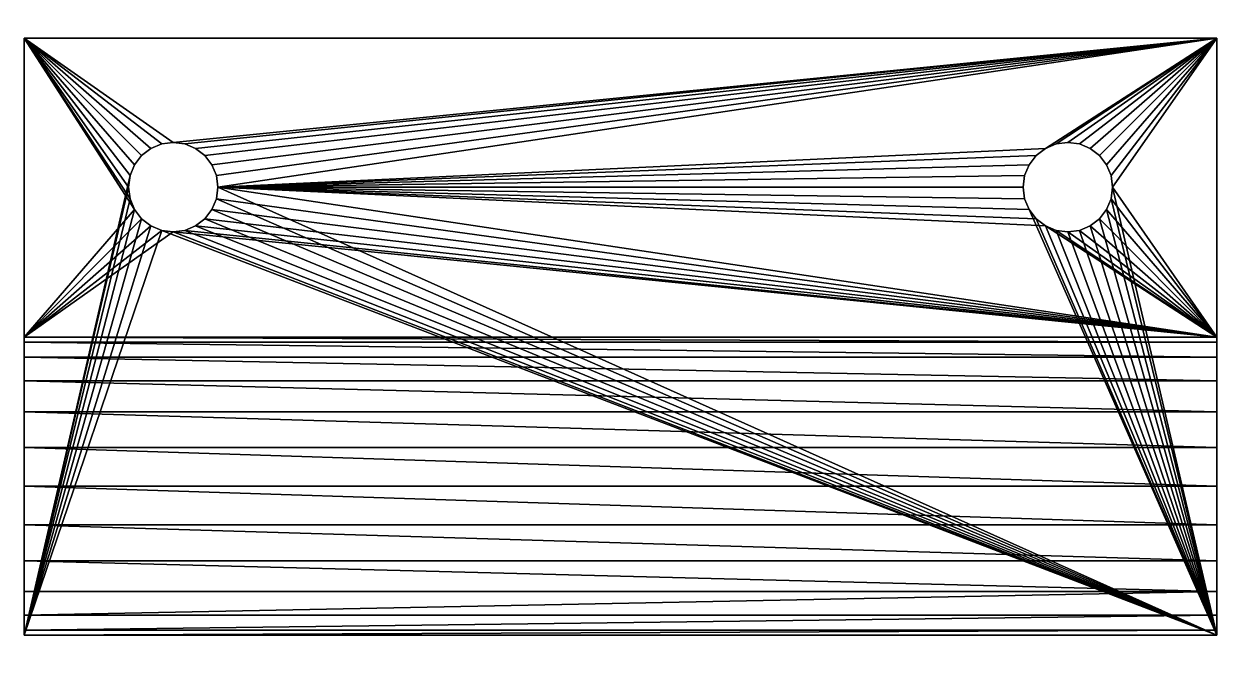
# Model space of a CAD drawing. Header units: metres. Extents: x 0 to 683, y 0 to 667.
# Drawn here: x 244 to 284.5, y 333.81 to 355.3 of the extents above; entities that cross this region are included whole.
import ezdxf

# ---------------------------------------------------------------- set-up
doc = ezdxf.new("R2010")
doc.units = ezdxf.units.M

msp = doc.modelspace()

# ---------------------------------------------------------------- meshes
at = {"layer": 'Extruder Support'}
mesh = msp.add_polyface(dxfattribs=at)
corners = [(284, 354.831, -10), (244, 354.831, 0), (284, 354.831, 0), (244, 354.831, -10)]
mesh.append_faces([[corners[k] for k in face] for face in [(0, 1, 2), (1, 0, 3)]], dxfattribs={"vtx0": -1})
mesh = msp.add_polyface(dxfattribs=at)
corners = [(244, 344.8, 0), (247.701, 349.081, 0), (244, 354.831, 0), (247.939, 348.771, 0), (248.25, 348.532, 0), (248.612, 348.383, 0), (249, 348.331, 0), (284, 344.8, 0), (247.551, 349.443, 0), (247.5, 349.831, 0), (249.388, 348.383, 0), (249.75, 348.532, 0), (250.061, 348.771, 0), (250.299, 349.081, 0), (250.449, 349.443, 0), (250.5, 349.831, 0), (278.25, 348.532, 0), (277.939, 348.771, 0), (277.701, 349.081, 0), (277.551, 349.443, 0), (277.5, 349.831, 0), (278.612, 348.383, 0), (279, 348.331, 0), (279.388, 348.383, 0), (279.75, 348.532, 0), (280.061, 348.771, 0), (280.299, 349.081, 0), (280.449, 349.443, 0), (280.5, 349.831, 0), (249, 351.331, 0), (284, 354.831, 0), (248.612, 351.28, 0), (248.25, 351.131, 0), (247.939, 350.892, 0), (247.701, 350.581, 0), (247.551, 350.22, 0), (249.388, 351.28, 0), (249.75, 351.131, 0), (250.061, 350.892, 0), (250.299, 350.581, 0), (250.449, 350.22, 0), (278.25, 351.131, 0), (277.939, 350.892, 0), (277.701, 350.581, 0), (277.551, 350.22, 0), (278.612, 351.28, 0), (279, 351.331, 0), (279.388, 351.28, 0), (279.75, 351.131, 0), (280.061, 350.892, 0), (280.299, 350.581, 0), (280.449, 350.22, 0)]
mesh.append_faces([[corners[k] for k in face] for face in [(0, 1, 2), (1, 0, 3), (3, 0, 4), (4, 0, 5), (5, 0, 6), (6, 7, 10), (10, 7, 11), (11, 7, 12), (12, 7, 13), (13, 7, 14), (14, 7, 15), (16, 7, 21), (21, 7, 22), (22, 7, 23), (23, 7, 24), (24, 7, 25), (25, 7, 26), (26, 7, 27), (27, 7, 28), (2, 29, 30), (29, 2, 31), (31, 2, 32), (32, 2, 33), (33, 2, 34), (34, 2, 35), (35, 2, 9), (41, 15, 42), (42, 15, 43), (43, 15, 44), (44, 15, 20), (30, 28, 7)]], dxfattribs={"vtx0": -1, "vtx1": -1})
mesh.append_faces([[corners[k] for k in face] for face in [(15, 7, 16), (30, 15, 41)]], dxfattribs={"vtx0": -1, "vtx1": -1, "vtx2": -1})
mesh.append_faces([[corners[k] for k in face] for face in [(6, 0, 7), (2, 1, 8), (2, 8, 9), (15, 16, 17), (15, 17, 18), (15, 18, 19), (15, 19, 20), (30, 29, 36), (30, 36, 37), (30, 37, 38), (30, 38, 39), (30, 39, 40), (30, 40, 15), (30, 41, 45), (30, 45, 46), (30, 46, 47), (30, 47, 48), (30, 48, 49), (30, 49, 50), (30, 50, 51), (30, 51, 28)]], dxfattribs={"vtx0": -1, "vtx2": -1})
mesh = msp.add_polyface(dxfattribs=at)
corners = [(244, 334.8, -10), (244, 354.831, 0), (244, 354.831, -10), (244, 342.3, -4.33), (244, 343.336, -3.536), (244, 344.13, -2.5), (244, 344.63, -1.294), (244, 344.8, 0), (244, 341.094, -4.83), (244, 339.8, -5), (244, 338.506, -4.83), (244, 337.3, -4.33), (244, 336.264, -3.536), (244, 335.47, -2.5), (244, 334.97, -1.294), (244, 334.8, 0)]
mesh.append_faces([[corners[k] for k in face] for face in [(0, 1, 2), (1, 6, 7), (14, 0, 15)]], dxfattribs={"vtx0": -1})
mesh.append_faces([[corners[k] for k in face] for face in [(3, 0, 8), (8, 0, 9), (9, 0, 10), (10, 0, 11), (11, 0, 12), (12, 0, 13), (13, 0, 14)]], dxfattribs={"vtx0": -1, "vtx1": -1})
mesh.append_faces([[corners[k] for k in face] for face in [(1, 0, 3)]], dxfattribs={"vtx0": -1, "vtx1": -1, "vtx2": -1})
mesh.append_faces([[corners[k] for k in face] for face in [(1, 3, 4), (1, 4, 5), (1, 5, 6)]], dxfattribs={"vtx0": -1, "vtx2": -1})
mesh = msp.add_polyface(dxfattribs=at)
corners = [(244, 354.831, -10), (247.551, 350.22, -10), (244, 334.8, -10), (247.701, 350.581, -10), (247.939, 350.892, -10), (248.25, 351.131, -10), (248.612, 351.28, -10), (249, 351.331, -10), (284, 354.831, -10), (247.5, 349.831, -10), (249.388, 351.28, -10), (249.75, 351.131, -10), (250.061, 350.892, -10), (250.299, 350.581, -10), (250.449, 350.22, -10), (250.5, 349.831, -10), (278.25, 351.131, -10), (277.939, 350.892, -10), (277.701, 350.581, -10), (277.551, 350.22, -10), (277.5, 349.831, -10), (278.612, 351.28, -10), (279, 351.331, -10), (279.388, 351.28, -10), (279.75, 351.131, -10), (280.061, 350.892, -10), (280.299, 350.581, -10), (280.449, 350.22, -10), (280.5, 349.831, -10), (248.612, 348.383, -10), (284, 334.8, -10), (248.25, 348.532, -10), (247.939, 348.771, -10), (247.701, 349.081, -10), (247.551, 349.443, -10), (249, 348.331, -10), (249.388, 348.383, -10), (249.75, 348.532, -10), (250.061, 348.771, -10), (250.299, 349.081, -10), (250.449, 349.443, -10), (277.701, 349.081, -10), (277.551, 349.443, -10), (277.939, 348.771, -10), (278.25, 348.532, -10), (278.612, 348.383, -10), (279, 348.331, -10), (279.388, 348.383, -10), (279.75, 348.532, -10), (280.061, 348.771, -10), (280.299, 349.081, -10), (280.449, 349.443, -10)]
mesh.append_faces([[corners[k] for k in face] for face in [(0, 1, 2), (1, 0, 3), (3, 0, 4), (4, 0, 5), (5, 0, 6), (6, 0, 7), (7, 8, 10), (10, 8, 11), (11, 8, 12), (12, 8, 13), (13, 8, 14), (14, 8, 15), (16, 8, 21), (21, 8, 22), (22, 8, 23), (23, 8, 24), (24, 8, 25), (25, 8, 26), (26, 8, 27), (27, 8, 28), (2, 29, 30), (29, 2, 31), (31, 2, 32), (32, 2, 33), (33, 2, 34), (34, 2, 9), (41, 15, 42), (42, 15, 20), (30, 28, 8)]], dxfattribs={"vtx0": -1, "vtx1": -1})
mesh.append_faces([[corners[k] for k in face] for face in [(15, 8, 16), (30, 15, 41)]], dxfattribs={"vtx0": -1, "vtx1": -1, "vtx2": -1})
mesh.append_faces([[corners[k] for k in face] for face in [(7, 0, 8), (2, 1, 9), (15, 16, 17), (15, 17, 18), (15, 18, 19), (15, 19, 20), (30, 29, 35), (30, 35, 36), (30, 36, 37), (30, 37, 38), (30, 38, 39), (30, 39, 40), (30, 40, 15), (30, 41, 43), (30, 43, 44), (30, 44, 45), (30, 45, 46), (30, 46, 47), (30, 47, 48), (30, 48, 49), (30, 49, 50), (30, 50, 51), (30, 51, 28)]], dxfattribs={"vtx0": -1, "vtx2": -1})
mesh = msp.add_polyface(dxfattribs=at)
corners = [(284, 354.831, 0), (284, 334.8, -10), (284, 354.831, -10), (284, 342.3, -4.33), (284, 343.336, -3.536), (284, 344.13, -2.5), (284, 344.63, -1.294), (284, 344.8, 0), (284, 341.094, -4.83), (284, 339.8, -5), (284, 338.506, -4.83), (284, 337.3, -4.33), (284, 336.264, -3.536), (284, 335.47, -2.5), (284, 334.97, -1.294), (284, 334.8, 0)]
mesh.append_faces([[corners[k] for k in face] for face in [(0, 1, 2), (6, 0, 7), (1, 14, 15)]], dxfattribs={"vtx0": -1})
mesh.append_faces([[corners[k] for k in face] for face in [(3, 0, 4), (4, 0, 5), (5, 0, 6)]], dxfattribs={"vtx0": -1, "vtx1": -1})
mesh.append_faces([[corners[k] for k in face] for face in [(1, 0, 3)]], dxfattribs={"vtx0": -1, "vtx1": -1, "vtx2": -1})
mesh.append_faces([[corners[k] for k in face] for face in [(1, 3, 8), (1, 8, 9), (1, 9, 10), (1, 10, 11), (1, 11, 12), (1, 12, 13), (1, 13, 14)]], dxfattribs={"vtx0": -1, "vtx2": -1})
mesh = msp.add_polyface(dxfattribs=at)
corners = [(248.25, 351.131, -10), (248.612, 351.28, 0), (248.25, 351.131, 0), (248.612, 351.28, -10)]
mesh.append_faces([[corners[k] for k in face] for face in [(0, 1, 2), (1, 0, 3)]], dxfattribs={"vtx0": -1})
mesh = msp.add_polyface(dxfattribs=at)
corners = [(248.612, 351.28, -10), (249, 351.331, 0), (248.612, 351.28, 0), (249, 351.331, -10)]
mesh.append_faces([[corners[k] for k in face] for face in [(0, 1, 2), (1, 0, 3)]], dxfattribs={"vtx0": -1})
mesh = msp.add_polyface(dxfattribs=at)
corners = [(249, 351.331, -10), (249.388, 351.28, 0), (249, 351.331, 0), (249.388, 351.28, -10)]
mesh.append_faces([[corners[k] for k in face] for face in [(0, 1, 2), (1, 0, 3)]], dxfattribs={"vtx0": -1})
mesh = msp.add_polyface(dxfattribs=at)
corners = [(249.388, 351.28, -10), (249.75, 351.131, 0), (249.388, 351.28, 0), (249.75, 351.131, -10)]
mesh.append_faces([[corners[k] for k in face] for face in [(0, 1, 2), (1, 0, 3)]], dxfattribs={"vtx0": -1})
mesh = msp.add_polyface(dxfattribs=at)
corners = [(278.25, 351.131, -10), (278.612, 351.28, 0), (278.25, 351.131, 0), (278.612, 351.28, -10)]
mesh.append_faces([[corners[k] for k in face] for face in [(0, 1, 2), (1, 0, 3)]], dxfattribs={"vtx0": -1})
mesh = msp.add_polyface(dxfattribs=at)
corners = [(278.612, 351.28, -10), (279, 351.331, 0), (278.612, 351.28, 0), (279, 351.331, -10)]
mesh.append_faces([[corners[k] for k in face] for face in [(0, 1, 2), (1, 0, 3)]], dxfattribs={"vtx0": -1})
mesh = msp.add_polyface(dxfattribs=at)
corners = [(279, 351.331, -10), (279.388, 351.28, 0), (279, 351.331, 0), (279.388, 351.28, -10)]
mesh.append_faces([[corners[k] for k in face] for face in [(0, 1, 2), (1, 0, 3)]], dxfattribs={"vtx0": -1})
mesh = msp.add_polyface(dxfattribs=at)
corners = [(279.388, 351.28, -10), (279.75, 351.131, 0), (279.388, 351.28, 0), (279.75, 351.131, -10)]
mesh.append_faces([[corners[k] for k in face] for face in [(0, 1, 2), (1, 0, 3)]], dxfattribs={"vtx0": -1})
mesh = msp.add_polyface(dxfattribs=at)
corners = [(247.939, 350.892, 0), (247.701, 350.581, -10), (247.939, 350.892, -10), (247.701, 350.581, 0)]
mesh.append_faces([[corners[k] for k in face] for face in [(0, 1, 2), (1, 0, 3)]], dxfattribs={"vtx0": -1})
mesh = msp.add_polyface(dxfattribs=at)
corners = [(247.939, 350.892, -10), (248.25, 351.131, 0), (247.939, 350.892, 0), (248.25, 351.131, -10)]
mesh.append_faces([[corners[k] for k in face] for face in [(0, 1, 2), (1, 0, 3)]], dxfattribs={"vtx0": -1})
mesh = msp.add_polyface(dxfattribs=at)
corners = [(249.75, 351.131, -10), (250.061, 350.892, 0), (249.75, 351.131, 0), (250.061, 350.892, -10)]
mesh.append_faces([[corners[k] for k in face] for face in [(0, 1, 2), (1, 0, 3)]], dxfattribs={"vtx0": -1})
mesh = msp.add_polyface(dxfattribs=at)
corners = [(250.299, 350.581, -10), (250.061, 350.892, 0), (250.061, 350.892, -10), (250.299, 350.581, 0)]
mesh.append_faces([[corners[k] for k in face] for face in [(0, 1, 2), (1, 0, 3)]], dxfattribs={"vtx0": -1})
mesh = msp.add_polyface(dxfattribs=at)
corners = [(277.939, 350.892, 0), (277.701, 350.581, -10), (277.939, 350.892, -10), (277.701, 350.581, 0)]
mesh.append_faces([[corners[k] for k in face] for face in [(0, 1, 2), (1, 0, 3)]], dxfattribs={"vtx0": -1})
mesh = msp.add_polyface(dxfattribs=at)
corners = [(277.939, 350.892, -10), (278.25, 351.131, 0), (277.939, 350.892, 0), (278.25, 351.131, -10)]
mesh.append_faces([[corners[k] for k in face] for face in [(0, 1, 2), (1, 0, 3)]], dxfattribs={"vtx0": -1})
mesh = msp.add_polyface(dxfattribs=at)
corners = [(279.75, 351.131, -10), (280.061, 350.892, 0), (279.75, 351.131, 0), (280.061, 350.892, -10)]
mesh.append_faces([[corners[k] for k in face] for face in [(0, 1, 2), (1, 0, 3)]], dxfattribs={"vtx0": -1})
mesh = msp.add_polyface(dxfattribs=at)
corners = [(280.299, 350.581, -10), (280.061, 350.892, 0), (280.061, 350.892, -10), (280.299, 350.581, 0)]
mesh.append_faces([[corners[k] for k in face] for face in [(0, 1, 2), (1, 0, 3)]], dxfattribs={"vtx0": -1})
mesh = msp.add_polyface(dxfattribs=at)
corners = [(247.701, 350.581, 0), (247.551, 350.22, -10), (247.701, 350.581, -10), (247.551, 350.22, 0)]
mesh.append_faces([[corners[k] for k in face] for face in [(0, 1, 2), (1, 0, 3)]], dxfattribs={"vtx0": -1})
mesh = msp.add_polyface(dxfattribs=at)
corners = [(250.449, 350.22, -10), (250.299, 350.581, 0), (250.299, 350.581, -10), (250.449, 350.22, 0)]
mesh.append_faces([[corners[k] for k in face] for face in [(0, 1, 2), (1, 0, 3)]], dxfattribs={"vtx0": -1})
mesh = msp.add_polyface(dxfattribs=at)
corners = [(277.701, 350.581, 0), (277.551, 350.22, -10), (277.701, 350.581, -10), (277.551, 350.22, 0)]
mesh.append_faces([[corners[k] for k in face] for face in [(0, 1, 2), (1, 0, 3)]], dxfattribs={"vtx0": -1})
mesh = msp.add_polyface(dxfattribs=at)
corners = [(280.449, 350.22, -10), (280.299, 350.581, 0), (280.299, 350.581, -10), (280.449, 350.22, 0)]
mesh.append_faces([[corners[k] for k in face] for face in [(0, 1, 2), (1, 0, 3)]], dxfattribs={"vtx0": -1})
mesh = msp.add_polyface(dxfattribs=at)
corners = [(247.551, 350.22, 0), (247.5, 349.831, -10), (247.551, 350.22, -10), (247.5, 349.831, 0)]
mesh.append_faces([[corners[k] for k in face] for face in [(0, 1, 2), (1, 0, 3)]], dxfattribs={"vtx0": -1})
mesh = msp.add_polyface(dxfattribs=at)
corners = [(250.5, 349.831, -10), (250.449, 350.22, 0), (250.449, 350.22, -10), (250.5, 349.831, 0)]
mesh.append_faces([[corners[k] for k in face] for face in [(0, 1, 2), (1, 0, 3)]], dxfattribs={"vtx0": -1})
mesh = msp.add_polyface(dxfattribs=at)
corners = [(277.551, 350.22, 0), (277.5, 349.831, -10), (277.551, 350.22, -10), (277.5, 349.831, 0)]
mesh.append_faces([[corners[k] for k in face] for face in [(0, 1, 2), (1, 0, 3)]], dxfattribs={"vtx0": -1})
mesh = msp.add_polyface(dxfattribs=at)
corners = [(280.5, 349.831, -10), (280.449, 350.22, 0), (280.449, 350.22, -10), (280.5, 349.831, 0)]
mesh.append_faces([[corners[k] for k in face] for face in [(0, 1, 2), (1, 0, 3)]], dxfattribs={"vtx0": -1})
mesh = msp.add_polyface(dxfattribs=at)
corners = [(247.5, 349.831, 0), (247.551, 349.443, -10), (247.5, 349.831, -10), (247.551, 349.443, 0)]
mesh.append_faces([[corners[k] for k in face] for face in [(0, 1, 2), (1, 0, 3)]], dxfattribs={"vtx0": -1})
mesh = msp.add_polyface(dxfattribs=at)
corners = [(250.449, 349.443, -10), (250.5, 349.831, 0), (250.5, 349.831, -10), (250.449, 349.443, 0)]
mesh.append_faces([[corners[k] for k in face] for face in [(0, 1, 2), (1, 0, 3)]], dxfattribs={"vtx0": -1})
mesh = msp.add_polyface(dxfattribs=at)
corners = [(277.5, 349.831, 0), (277.551, 349.443, -10), (277.5, 349.831, -10), (277.551, 349.443, 0)]
mesh.append_faces([[corners[k] for k in face] for face in [(0, 1, 2), (1, 0, 3)]], dxfattribs={"vtx0": -1})
mesh = msp.add_polyface(dxfattribs=at)
corners = [(280.449, 349.443, -10), (280.5, 349.831, 0), (280.5, 349.831, -10), (280.449, 349.443, 0)]
mesh.append_faces([[corners[k] for k in face] for face in [(0, 1, 2), (1, 0, 3)]], dxfattribs={"vtx0": -1})
mesh = msp.add_polyface(dxfattribs=at)
corners = [(247.551, 349.443, 0), (247.701, 349.081, -10), (247.551, 349.443, -10), (247.701, 349.081, 0)]
mesh.append_faces([[corners[k] for k in face] for face in [(0, 1, 2), (1, 0, 3)]], dxfattribs={"vtx0": -1})
mesh = msp.add_polyface(dxfattribs=at)
corners = [(250.299, 349.081, -10), (250.449, 349.443, 0), (250.449, 349.443, -10), (250.299, 349.081, 0)]
mesh.append_faces([[corners[k] for k in face] for face in [(0, 1, 2), (1, 0, 3)]], dxfattribs={"vtx0": -1})
mesh = msp.add_polyface(dxfattribs=at)
corners = [(277.551, 349.443, 0), (277.701, 349.081, -10), (277.551, 349.443, -10), (277.701, 349.081, 0)]
mesh.append_faces([[corners[k] for k in face] for face in [(0, 1, 2), (1, 0, 3)]], dxfattribs={"vtx0": -1})
mesh = msp.add_polyface(dxfattribs=at)
corners = [(280.299, 349.081, -10), (280.449, 349.443, 0), (280.449, 349.443, -10), (280.299, 349.081, 0)]
mesh.append_faces([[corners[k] for k in face] for face in [(0, 1, 2), (1, 0, 3)]], dxfattribs={"vtx0": -1})
mesh = msp.add_polyface(dxfattribs=at)
corners = [(247.701, 349.081, 0), (247.939, 348.771, -10), (247.701, 349.081, -10), (247.939, 348.771, 0)]
mesh.append_faces([[corners[k] for k in face] for face in [(0, 1, 2), (1, 0, 3)]], dxfattribs={"vtx0": -1})
mesh = msp.add_polyface(dxfattribs=at)
corners = [(248.25, 348.532, 0), (247.939, 348.771, -10), (247.939, 348.771, 0), (248.25, 348.532, -10)]
mesh.append_faces([[corners[k] for k in face] for face in [(0, 1, 2), (1, 0, 3)]], dxfattribs={"vtx0": -1})
mesh = msp.add_polyface(dxfattribs=at)
corners = [(250.061, 348.771, 0), (249.75, 348.532, -10), (249.75, 348.532, 0), (250.061, 348.771, -10)]
mesh.append_faces([[corners[k] for k in face] for face in [(0, 1, 2), (1, 0, 3)]], dxfattribs={"vtx0": -1})
mesh = msp.add_polyface(dxfattribs=at)
corners = [(250.061, 348.771, -10), (250.299, 349.081, 0), (250.299, 349.081, -10), (250.061, 348.771, 0)]
mesh.append_faces([[corners[k] for k in face] for face in [(0, 1, 2), (1, 0, 3)]], dxfattribs={"vtx0": -1})
mesh = msp.add_polyface(dxfattribs=at)
corners = [(277.701, 349.081, 0), (277.939, 348.771, -10), (277.701, 349.081, -10), (277.939, 348.771, 0)]
mesh.append_faces([[corners[k] for k in face] for face in [(0, 1, 2), (1, 0, 3)]], dxfattribs={"vtx0": -1})
mesh = msp.add_polyface(dxfattribs=at)
corners = [(278.25, 348.532, 0), (277.939, 348.771, -10), (277.939, 348.771, 0), (278.25, 348.532, -10)]
mesh.append_faces([[corners[k] for k in face] for face in [(0, 1, 2), (1, 0, 3)]], dxfattribs={"vtx0": -1})
mesh = msp.add_polyface(dxfattribs=at)
corners = [(280.061, 348.771, 0), (279.75, 348.532, -10), (279.75, 348.532, 0), (280.061, 348.771, -10)]
mesh.append_faces([[corners[k] for k in face] for face in [(0, 1, 2), (1, 0, 3)]], dxfattribs={"vtx0": -1})
mesh = msp.add_polyface(dxfattribs=at)
corners = [(280.061, 348.771, -10), (280.299, 349.081, 0), (280.299, 349.081, -10), (280.061, 348.771, 0)]
mesh.append_faces([[corners[k] for k in face] for face in [(0, 1, 2), (1, 0, 3)]], dxfattribs={"vtx0": -1})
mesh = msp.add_polyface(dxfattribs=at)
corners = [(248.612, 348.383, 0), (248.25, 348.532, -10), (248.25, 348.532, 0), (248.612, 348.383, -10)]
mesh.append_faces([[corners[k] for k in face] for face in [(0, 1, 2), (1, 0, 3)]], dxfattribs={"vtx0": -1})
mesh = msp.add_polyface(dxfattribs=at)
corners = [(249, 348.331, 0), (248.612, 348.383, -10), (248.612, 348.383, 0), (249, 348.331, -10)]
mesh.append_faces([[corners[k] for k in face] for face in [(0, 1, 2), (1, 0, 3)]], dxfattribs={"vtx0": -1})
mesh = msp.add_polyface(dxfattribs=at)
corners = [(249.388, 348.383, 0), (249, 348.331, -10), (249, 348.331, 0), (249.388, 348.383, -10)]
mesh.append_faces([[corners[k] for k in face] for face in [(0, 1, 2), (1, 0, 3)]], dxfattribs={"vtx0": -1})
mesh = msp.add_polyface(dxfattribs=at)
corners = [(249.75, 348.532, 0), (249.388, 348.383, -10), (249.388, 348.383, 0), (249.75, 348.532, -10)]
mesh.append_faces([[corners[k] for k in face] for face in [(0, 1, 2), (1, 0, 3)]], dxfattribs={"vtx0": -1})
mesh = msp.add_polyface(dxfattribs=at)
corners = [(278.612, 348.383, 0), (278.25, 348.532, -10), (278.25, 348.532, 0), (278.612, 348.383, -10)]
mesh.append_faces([[corners[k] for k in face] for face in [(0, 1, 2), (1, 0, 3)]], dxfattribs={"vtx0": -1})
mesh = msp.add_polyface(dxfattribs=at)
corners = [(279, 348.331, 0), (278.612, 348.383, -10), (278.612, 348.383, 0), (279, 348.331, -10)]
mesh.append_faces([[corners[k] for k in face] for face in [(0, 1, 2), (1, 0, 3)]], dxfattribs={"vtx0": -1})
mesh = msp.add_polyface(dxfattribs=at)
corners = [(279.388, 348.383, 0), (279, 348.331, -10), (279, 348.331, 0), (279.388, 348.383, -10)]
mesh.append_faces([[corners[k] for k in face] for face in [(0, 1, 2), (1, 0, 3)]], dxfattribs={"vtx0": -1})
mesh = msp.add_polyface(dxfattribs=at)
corners = [(279.75, 348.532, 0), (279.388, 348.383, -10), (279.388, 348.383, 0), (279.75, 348.532, -10)]
mesh.append_faces([[corners[k] for k in face] for face in [(0, 1, 2), (1, 0, 3)]], dxfattribs={"vtx0": -1})
mesh = msp.add_polyface(dxfattribs=at)
corners = [(244, 344.8, 0), (284, 344.63, -1.294), (284, 344.8, 0), (244, 344.63, -1.294)]
mesh.append_faces([[corners[k] for k in face] for face in [(0, 1, 2), (1, 0, 3)]], dxfattribs={"vtx0": -1})
mesh = msp.add_polyface(dxfattribs=at)
corners = [(244, 344.63, -1.294), (284, 344.13, -2.5), (284, 344.63, -1.294), (244, 344.13, -2.5)]
mesh.append_faces([[corners[k] for k in face] for face in [(0, 1, 2), (1, 0, 3)]], dxfattribs={"vtx0": -1})
mesh = msp.add_polyface(dxfattribs=at)
corners = [(244, 344.13, -2.5), (284, 343.336, -3.536), (284, 344.13, -2.5), (244, 343.336, -3.536)]
mesh.append_faces([[corners[k] for k in face] for face in [(0, 1, 2), (1, 0, 3)]], dxfattribs={"vtx0": -1})
mesh = msp.add_polyface(dxfattribs=at)
corners = [(284, 342.3, -4.33), (244, 343.336, -3.536), (244, 342.3, -4.33), (284, 343.336, -3.536)]
mesh.append_faces([[corners[k] for k in face] for face in [(0, 1, 2), (1, 0, 3)]], dxfattribs={"vtx0": -1})
mesh = msp.add_polyface(dxfattribs=at)
corners = [(284, 341.094, -4.83), (244, 342.3, -4.33), (244, 341.094, -4.83), (284, 342.3, -4.33)]
mesh.append_faces([[corners[k] for k in face] for face in [(0, 1, 2), (1, 0, 3)]], dxfattribs={"vtx0": -1})
mesh = msp.add_polyface(dxfattribs=at)
corners = [(284, 339.8, -5), (244, 341.094, -4.83), (244, 339.8, -5), (284, 341.094, -4.83)]
mesh.append_faces([[corners[k] for k in face] for face in [(0, 1, 2), (1, 0, 3)]], dxfattribs={"vtx0": -1})
mesh = msp.add_polyface(dxfattribs=at)
corners = [(284, 338.506, -4.83), (244, 339.8, -5), (244, 338.506, -4.83), (284, 339.8, -5)]
mesh.append_faces([[corners[k] for k in face] for face in [(0, 1, 2), (1, 0, 3)]], dxfattribs={"vtx0": -1})
mesh = msp.add_polyface(dxfattribs=at)
corners = [(284, 337.3, -4.33), (244, 338.506, -4.83), (244, 337.3, -4.33), (284, 338.506, -4.83)]
mesh.append_faces([[corners[k] for k in face] for face in [(0, 1, 2), (1, 0, 3)]], dxfattribs={"vtx0": -1})
mesh = msp.add_polyface(dxfattribs=at)
corners = [(284, 336.264, -3.536), (244, 337.3, -4.33), (244, 336.264, -3.536), (284, 337.3, -4.33)]
mesh.append_faces([[corners[k] for k in face] for face in [(0, 1, 2), (1, 0, 3)]], dxfattribs={"vtx0": -1})
mesh = msp.add_polyface(dxfattribs=at)
corners = [(284, 336.264, -3.536), (244, 335.47, -2.5), (284, 335.47, -2.5), (244, 336.264, -3.536)]
mesh.append_faces([[corners[k] for k in face] for face in [(0, 1, 2), (1, 0, 3)]], dxfattribs={"vtx0": -1})
mesh = msp.add_polyface(dxfattribs=at)
corners = [(284, 335.47, -2.5), (244, 334.97, -1.294), (284, 334.97, -1.294), (244, 335.47, -2.5)]
mesh.append_faces([[corners[k] for k in face] for face in [(0, 1, 2), (1, 0, 3)]], dxfattribs={"vtx0": -1})
mesh = msp.add_polyface(dxfattribs=at)
corners = [(284, 334.97, -1.294), (244, 334.8, 0), (284, 334.8, 0), (244, 334.97, -1.294)]
mesh.append_faces([[corners[k] for k in face] for face in [(0, 1, 2), (1, 0, 3)]], dxfattribs={"vtx0": -1})
mesh = msp.add_polyface(dxfattribs=at)
corners = [(244, 334.8, 0), (284, 334.8, -10), (284, 334.8, 0), (244, 334.8, -10)]
mesh.append_faces([[corners[k] for k in face] for face in [(0, 1, 2), (1, 0, 3)]], dxfattribs={"vtx0": -1})
at = {"layer": 'mesa'}
mesh = msp.add_polyface(dxfattribs=at)
corners = [(272.921, 666.5), (615.715, 616.5), (662.961, 666.5), (320.127, 616.5), (682.921, 666.5), (485.846, 236.224), (682.921, 640.228), (672.599, 664.735), (672.897, 666.006), (671.983, 663.584), (671.09, 662.632), (669.981, 661.944), (668.731, 661.566), (667.427, 661.525), (666.156, 661.822), (665.005, 662.438), (664.053, 663.331), (663.365, 664.44), (662.987, 665.69), (467.921, 313.522), (472.893, 257.029), (472.587, 258.298), (471.963, 259.444), (471.063, 260.39), (469.949, 261.07), (468.697, 261.439), (467.392, 261.472), (466.124, 261.166), (464.977, 260.541), (464.032, 259.642), (463.351, 258.528), (462.982, 257.276), (462.949, 255.971), (449.996, 236.224), (252.921, 640.228), (271.457, 662.964), (272.251, 664), (272.751, 665.206), (270.421, 662.17), (269.215, 661.67), (267.921, 661.5), (266.627, 661.67), (265.421, 662.17), (264.386, 662.964), (263.591, 664), (263.091, 665.206), (262.921, 666.5), (252.921, 666.5), (470.865, 252.459), (471.811, 253.358), (472.491, 254.472), (472.861, 255.724), (469.719, 251.834), (468.45, 251.528), (467.145, 251.561), (465.893, 251.93), (464.779, 252.61), (463.88, 253.556), (463.255, 254.702), (672.881, 666.5)]
mesh.append_faces([[corners[k] for k in face] for face in [(4, 5, 6), (34, 46, 47)]], dxfattribs={"vtx0": -1})
mesh.append_faces([[corners[k] for k in face] for face in [(0, 1, 2), (1, 0, 3), (7, 4, 8), (20, 19, 21), (21, 19, 22), (22, 19, 23), (23, 19, 24), (24, 19, 25), (25, 19, 26), (26, 3, 27), (27, 3, 28), (28, 3, 29), (29, 3, 30), (30, 3, 31), (31, 3, 32), (33, 3, 34), (35, 3, 36), (36, 3, 37), (37, 3, 0), (5, 48, 33), (48, 5, 49), (49, 5, 50), (50, 5, 51), (51, 5, 20)]], dxfattribs={"vtx0": -1, "vtx1": -1})
mesh.append_faces([[corners[k] for k in face] for face in [(5, 4, 7), (5, 2, 1), (5, 19, 20), (32, 3, 33), (34, 3, 35)]], dxfattribs={"vtx0": -1, "vtx1": -1, "vtx2": -1})
mesh.append_faces([[corners[k] for k in face] for face in [(5, 7, 9), (5, 9, 10), (5, 10, 11), (5, 11, 12), (5, 12, 13), (5, 13, 14), (5, 14, 15), (5, 15, 16), (5, 16, 17), (5, 17, 18), (5, 18, 2), (5, 1, 19), (26, 19, 3), (34, 35, 38), (34, 38, 39), (34, 39, 40), (34, 40, 41), (34, 41, 42), (34, 42, 43), (34, 43, 44), (34, 44, 45), (34, 45, 46), (33, 48, 52), (33, 52, 53), (33, 53, 54), (33, 54, 55), (33, 55, 56), (33, 56, 57), (33, 57, 58), (33, 58, 32)]], dxfattribs={"vtx0": -1, "vtx2": -1})
mesh.append_faces([[corners[k] for k in face] for face in [(59, 8, 4)]], dxfattribs={"vtx1": -1})
mesh = msp.add_polyface(dxfattribs=at)
corners = [(485.846, 236.224, -10), (472.861, 255.724, -10), (472.893, 257.029, -10), (472.491, 254.472, -10), (471.811, 253.358, -10), (470.865, 252.459, -10), (449.996, 236.224, -10), (469.719, 251.834, -10), (468.45, 251.528, -10), (467.145, 251.561, -10), (465.893, 251.93, -10), (464.779, 252.61, -10), (463.88, 253.556, -10), (463.255, 254.702, -10), (462.949, 255.971, -10), (682.921, 666.5, -10), (682.921, 640.228, -10), (672.599, 664.735, -10), (672.897, 666.006, -10), (671.983, 663.584, -10), (671.09, 662.632, -10), (669.981, 661.944, -10), (668.731, 661.566, -10), (667.427, 661.525, -10), (666.156, 661.822, -10), (665.005, 662.438, -10), (664.053, 663.331, -10), (663.365, 664.44, -10), (662.987, 665.69, -10), (662.961, 666.5, -10), (615.715, 616.5, -10), (467.921, 313.522, -10), (472.587, 258.298, -10), (471.963, 259.444, -10), (471.063, 260.39, -10), (469.949, 261.07, -10), (468.697, 261.439, -10), (467.392, 261.472, -10), (320.127, 616.5, -10), (466.124, 261.166, -10), (464.977, 260.541, -10), (464.032, 259.642, -10), (463.351, 258.528, -10), (462.982, 257.276, -10), (252.921, 640.228, -10), (271.457, 662.964, -10), (272.251, 664, -10), (272.751, 665.206, -10), (272.921, 666.5, -10), (270.421, 662.17, -10), (269.215, 661.67, -10), (267.921, 661.5, -10), (266.627, 661.67, -10), (265.421, 662.17, -10), (264.386, 662.964, -10), (263.591, 664, -10), (263.091, 665.206, -10), (262.921, 666.5, -10), (252.921, 666.5, -10), (672.881, 666.5, -10)]
mesh.append_faces([[corners[k] for k in face] for face in [(0, 15, 16), (57, 44, 58)]], dxfattribs={"vtx0": -1})
mesh.append_faces([[corners[k] for k in face] for face in [(1, 0, 3), (3, 0, 4), (4, 0, 5), (5, 6, 7), (7, 6, 8), (8, 6, 9), (9, 6, 10), (10, 6, 11), (11, 6, 12), (12, 6, 13), (13, 6, 14), (17, 0, 19), (19, 0, 20), (20, 0, 21), (21, 0, 22), (22, 0, 23), (23, 0, 24), (24, 0, 25), (25, 0, 26), (26, 0, 27), (27, 0, 28), (28, 0, 29), (30, 0, 31), (31, 37, 38), (45, 44, 49), (49, 44, 50), (50, 44, 51), (51, 44, 52), (52, 44, 53), (53, 44, 54), (54, 44, 55), (55, 44, 56), (56, 44, 57)]], dxfattribs={"vtx0": -1, "vtx1": -1})
mesh.append_faces([[corners[k] for k in face] for face in [(15, 0, 17), (29, 0, 30), (31, 0, 2), (38, 14, 6), (38, 44, 45)]], dxfattribs={"vtx0": -1, "vtx1": -1, "vtx2": -1})
mesh.append_faces([[corners[k] for k in face] for face in [(0, 1, 2), (5, 0, 6), (15, 17, 18), (31, 2, 32), (31, 32, 33), (31, 33, 34), (31, 34, 35), (31, 35, 36), (31, 36, 37), (38, 37, 39), (38, 39, 40), (38, 40, 41), (38, 41, 42), (38, 42, 43), (38, 43, 14), (38, 6, 44), (38, 45, 46), (38, 46, 47), (38, 47, 48), (30, 48, 29), (48, 30, 38)]], dxfattribs={"vtx0": -1, "vtx2": -1})
mesh.append_faces([[corners[k] for k in face] for face in [(59, 15, 18)]], dxfattribs={"vtx1": -1})
mesh = msp.add_polyface(dxfattribs=at)
corners = [(449.996, 236.224, -10), (252.921, 640.228), (252.921, 640.228, -10), (449.996, 236.224)]
mesh.append_faces([[corners[k] for k in face] for face in [(0, 1, 2), (1, 0, 3)]], dxfattribs={"vtx0": -1})

doc.saveas('drawing.dxf')
